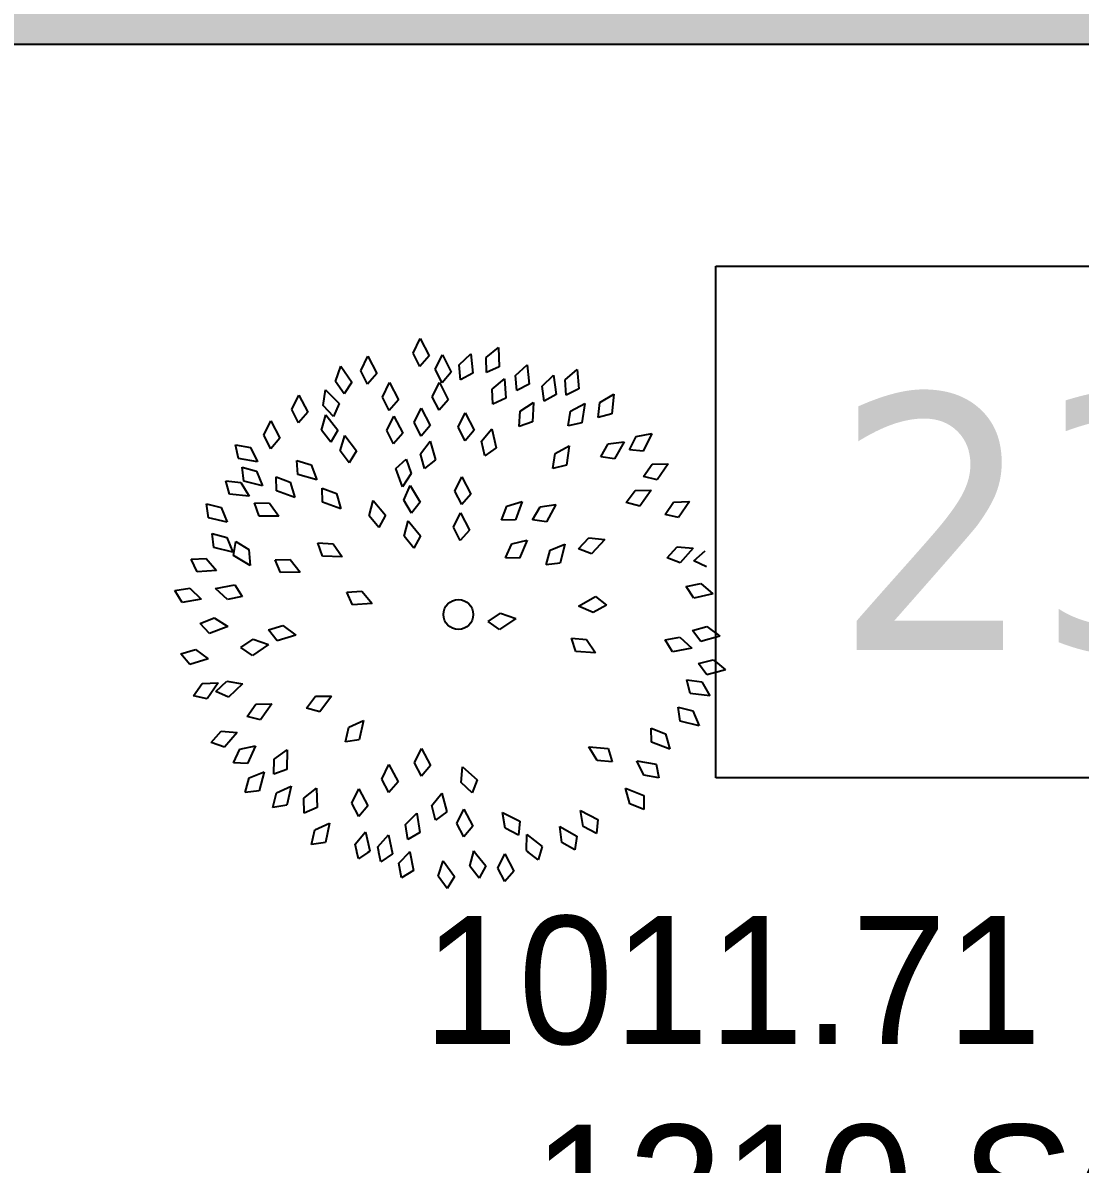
# Model space of a CAD drawing. Header units: millimetres. Extents: x -176651 to 388869, y -469666 to 486614.
# Drawn here: x 235208 to 243470, y 98556 to 107475 of the extents above; entities that cross this region are included whole.
import ezdxf

# ---------------------------------------------------------------- set-up
doc = ezdxf.new("R2010")
doc.units = ezdxf.units.MM
doc.layers.add('A- FURNITURE', color=252, linetype='Continuous', lineweight=0)
doc.layers.add('L-TREEEES', color=8, linetype='Continuous', lineweight=25)
for name, color, linetype in [('ad-Plot Areas-Sq.Mts', 8, 'Continuous'), ('ad-Plot Areas-Sq.Yds', 8, 'Continuous'), ('ad-Plot Boundary', 8, 'Continuous'), ('ad-Plot Numbers', 2, 'Continuous'), ('ad-Road', 8, 'Continuous'), ('ad-Road Hatch', 8, 'Continuous')]:
    doc.layers.add(name, color=color, linetype=linetype)
doc.styles.add('$0$grid_text', font='verdana.ttf', dxfattribs={"width": 0.9})
doc.styles.add('MtX_Century_Gothic', font='GOTHIC.TTF')

# ---------------------------------------------------------------- blocks, each defined once
blk = doc.blocks.new('A$C4fb60e89')
at = {"layer": 'ad-Road Hatch', "ltscale": 5, "transparency": 33554687}
h = blk.add_hatch(dxfattribs=at)
h.set_pattern_fill('AR-HBONE', color=256, scale=15)
h.set_pattern_definition([(45, (-193247.7, -428758.8), (0, 2155.2615), [4572, -1524]), (135, (-192170.1, -427681.1), (2e-13, 2155.2615), [4572, -1524])])
h.paths.add_polyline_path([(175594.5, -250241), (169177.9, -249341.1), (167473.5, -249057.1), (167473.5, -138693.9), (101313.5, -138693.9), (101313.5, -199953.9), (101307.7, -237994.6), (101040.4, -268291), (101007.7, -280967.7), (101066.4, -293683.6), (101242.5, -311127.2), (100909.9, -319343.6), (100949.1, -333937.5), (100668.7, -366959.6), (100727.3, -390982.9), (100668.7, -404585.6), (100538.2, -420418.5), (100466.5, -428758.8), (92426.2, -427265.5), (92163.5, -427209.5), (92163.5, -321453.9), (24803.5, -321453.9), (24803.5, -412960.5), (15653.5, -411028.6), (15653.5, -321452.2), (-19535.1, -321452.2), (-34427.5, -319476.7), (-65207.4, -315394.6), (-171770.1, -301268.1), (-185853.9, -298333.1), (-193247.7, -296831.5), (-193244, -292907.6), (-191913.8, -285219.4), (-191838.8, -284678.8), (-183397.4, -286393.2), (-169722.9, -289242.8), (-53141.2, -304697.5), (-18730.1, -309262.2), (15653.3, -309262.2), (15653.5, 703.4), (24803.5, 1114.6), (24803.5, -129543.9), (92163.5, -129543.9), (92163.5, 15133.3), (101313.5, 17712.8), (101313.5, -129543.9), (167473.5, -129543.9), (167473.5, 35551.6), (175738, 37855), (175848.8, 28595.3), (175835.8, 25947.4), (175777.1, 14040.5), (175855.3, 2315.8), (175659.7, -18036.1), (175731.4, -34038.6), (175718.4, -46839.2), (175672.7, -63402.4), (175816.2, -82071.9), (175542.3, -106356), (175490.2, -124640.8), (175574.9, -145018.8), (175731.4, -168892), (175796.6, -181268.8), (175796.6, -192667.4), (175744.5, -208200.3), (175829.2, -223276.8), (175887.9, -234871.1)])
h.paths.add_polyline_path([(24803.5, -309263.9), (92163.5, -309263.9), (92163.5, -138693.9), (24803.5, -138693.9)], flags=16)
at = {"layer": 'ad-Road', "ltscale": 5}
blk.add_lwpolyline([(101313.5, -199953.9), (101307.7, -237994.6), (101040.4, -268291), (101007.7, -280967.7), (101066.4, -293683.6), (101242.5, -311127.2), (100909.9, -319343.6), (100949.1, -333937.5), (100668.7, -366959.6), (100727.3, -390982.9), (100668.7, -404585.6), (100538.2, -420418.5), (100466.5, -428758.8), (92426.2, -427265.5), (92163.5, -427209.5), (92163.5, -321453.9), (24803.5, -321453.9), (24803.5, -412960.5), (15653.5, -411028.6)], dxfattribs=at)
blk = doc.blocks.new('A$Cbbea0351')
at = {"layer": 'ad-Plot Areas-Sq.Mts', "linetype": 'Continuous', "insert": (-124557.7, -366769.1), "char_height": 1000, "width": 9668.736, "attachment_point": 5, "style": 'MtX_Century_Gothic', "bg_fill": 2}
blk.add_mtext('1011.71 Sq.Mts', dxfattribs=at)
at = {"layer": 'ad-Plot Numbers', "linetype": 'Continuous', "insert": (-124463.2, -363059.2), "char_height": 2000, "width": 2981.719, "attachment_point": 5, "style": '$0$grid_text', "bg_fill": 18, "box_fill_scale": 1.5, "bg_fill_color": 257, "bg_fill_transparency": 0}
blk.add_mtext('23', dxfattribs=at)
at = {"layer": 'ad-Plot Areas-Sq.Yds', "linetype": 'Continuous', "insert": (-124557.7, -368400.7), "char_height": 1000, "width": 7884.158, "attachment_point": 5, "style": 'MtX_Century_Gothic', "bg_fill": 2}
blk.add_mtext('1210 Sq.Yds', dxfattribs=at)
blk = doc.blocks.new('zw$E7CA')
at = {"layer": 'ad-Plot Boundary'}
blk.add_lwpolyline([(0, 0), (33680, 0), (33680, 30050), (0, 30050)], close=True, dxfattribs=at)
blk = doc.blocks.new('zw$A88E')
at = {"layer": 'ad-Plot Boundary', "ltscale": 5}
blk.add_blockref('zw$E7CA', (-150934.5, -389358.9), dxfattribs=at)
blk = doc.blocks.new('qerfefr')
at = {"layer": 'L-TREEEES', "color": 104, "ltscale": 1.622888}
for p, q in [((260795.9619, 1945721.7193, 129.9135), (260796.0317, 1945721.8232, 129.9135)), ((260796.0317, 1945721.8232, 129.9135), (260796.0829, 1945721.6797, 129.9135)), ((260796.173, 1945721.748, 129.9135), (260796.2552, 1945721.8425, 129.9135)), ((260796.2552, 1945721.8425, 129.9135), (260796.2882, 1945721.6936, 129.9135)), ((260796.1974, 1945721.6326, 129.9135), (260796.173, 1945721.748, 129.9135)), ((260795.8696, 1945721.6771, 129.9135), (260795.9439, 1945721.544, 129.9135)), ((260796.0005, 1945721.6079, 129.9135), (260795.9619, 1945721.7193, 129.9135)), ((260796.0829, 1945721.6797, 129.9135), (260796.0005, 1945721.6079, 129.9135)), ((260796.2882, 1945721.6936, 129.9135), (260796.1974, 1945721.6326, 129.9135)), ((260795.9439, 1945721.544, 129.9135), (260795.8745, 1945721.4596, 129.9135)), ((260796.283, 1945721.5053, 129.9135), (260796.3651, 1945721.5997, 129.9135)), ((260796.3651, 1945721.5997, 129.9135), (260796.3981, 1945721.4509, 129.9135)), ((260796.3074, 1945721.3899, 129.9135), (260796.283, 1945721.5053, 129.9135)), ((260796.3981, 1945721.4509, 129.9135), (260796.3074, 1945721.3899, 129.9135)), ((260795.8549, 1945721.1858, 129.9135), (260795.92, 1945721.2927, 129.9135)), ((260795.92, 1945721.2927, 129.9135), (260795.9775, 1945721.1515, 129.9135)), ((260796.247, 1945721.2442, 129.9135), (260796.3291, 1945721.3386, 129.9135)), ((260796.3291, 1945721.3386, 129.9135), (260796.3621, 1945721.1898, 129.9135)), ((260796.2713, 1945721.1288, 129.9135), (260796.247, 1945721.2442, 129.9135)), ((260796.3621, 1945721.1898, 129.9135), (260796.2713, 1945721.1288, 129.9135)), ((260795.8983, 1945721.0762, 129.9135), (260795.8549, 1945721.1858, 129.9135)), ((260795.9775, 1945721.1515, 129.9135), (260795.8983, 1945721.0762, 129.9135)), ((260796.237, 1945720.9394, 129.9135), (260796.3352, 1945720.9876, 129.9135)), ((260796.2496, 1945720.7875, 129.9135), (260796.237, 1945720.9394, 129.9135)), ((260796.3352, 1945720.9876, 129.9135), (260796.3437, 1945720.87, 129.9135)), ((260796.3437, 1945720.87, 129.9135), (260796.2496, 1945720.7875, 129.9135)), ((260795.9404, 1945720.6355, 129.9135), (260796.0003, 1945720.7454, 129.9135)), ((260796.0003, 1945720.7454, 129.9135), (260796.0646, 1945720.6072, 129.9135)), ((260796.2337, 1945720.6828, 129.9135), (260796.3099, 1945720.7822, 129.9135)), ((260796.3099, 1945720.7822, 129.9135), (260796.352, 1945720.6356, 129.9135)), ((260796.2651, 1945720.5692, 129.9135), (260796.2337, 1945720.6828, 129.9135)), ((260795.9891, 1945720.5281, 129.9135), (260795.9404, 1945720.6355, 129.9135)), ((260796.0646, 1945720.6072, 129.9135), (260795.9891, 1945720.5281, 129.9135)), ((260796.352, 1945720.6356, 129.9135), (260796.2651, 1945720.5692, 129.9135)), ((260795.6142, 1945720.1073, 129.9135), (260795.7294, 1945720.0823, 129.9135)), ((260795.6327, 1945719.9995, 129.9135), (260795.6142, 1945720.1073, 129.9135)), ((260795.7294, 1945720.0823, 129.9135), (260795.782, 1945719.9687, 129.9135)), ((260795.782, 1945719.9687, 129.9135), (260795.6327, 1945719.9995, 129.9135)), ((260794.3733, 1945719.188, 129.9135), (260794.2835, 1945719.2504, 129.9135)), ((260794.4098, 1945719.0515, 129.9135), (260794.4856, 1945719.1418, 129.9135)), ((260794.4856, 1945719.1418, 129.9135), (260794.6106, 1945719.1354, 129.9135)), ((260794.5137, 1945719.0176, 129.9135), (260794.4098, 1945719.0515, 129.9135)), ((260794.6106, 1945719.1354, 129.9135), (260794.5137, 1945719.0176, 129.9135)), ((260794.6902, 1945718.8835, 129.9135), (260794.7246, 1945718.9963, 129.9135)), ((260794.4387, 1945718.8048, 129.9135), (260794.4987, 1945718.9063, 129.9135)), ((260794.4987, 1945718.9063, 129.9135), (260794.6231, 1945718.9204, 129.9135)), ((260794.6231, 1945718.9204, 129.9135), (260794.5468, 1945718.7884, 129.9135)), ((260794.7991, 1945718.8931, 129.9135), (260794.6902, 1945718.8835, 129.9135)), ((260794.5468, 1945718.7884, 129.9135), (260794.4387, 1945718.8048, 129.9135)), ((260794.6162, 1945718.6345, 129.9135), (260794.6723, 1945718.7383, 129.9135)), ((260794.6723, 1945718.7383, 129.9135), (260794.796, 1945718.7572, 129.9135)), ((260794.796, 1945718.7572, 129.9135), (260794.7249, 1945718.6224, 129.9135)), ((260794.7249, 1945718.6224, 129.9135), (260794.6162, 1945718.6345, 129.9135))]:
    blk.add_line(p, q, dxfattribs=at)
at = {"layer": 'L-TREEEES', "color": 96, "ltscale": 1.622888}
for p, q in [((260796.6039, 1945721.7741, 129.9135), (260796.686, 1945721.8685, 129.9135)), ((260796.686, 1945721.8685, 129.9135), (260796.719, 1945721.7197, 129.9135)), ((260796.6282, 1945721.6587, 129.9135), (260796.6039, 1945721.7741, 129.9135)), ((260796.719, 1945721.7197, 129.9135), (260796.6282, 1945721.6587, 129.9135)), ((260796.7383, 1945721.6058, 129.9135), (260796.821, 1945721.6998, 129.9135)), ((260796.821, 1945721.6998, 129.9135), (260796.8531, 1945721.5507, 129.9135)), ((260796.9265, 1945721.5914, 129.9135), (260797.0369, 1945721.6503, 129.9135)), ((260797.0369, 1945721.6503, 129.9135), (260797.0146, 1945721.4995, 129.9135)), ((260797.1451, 1945721.5912, 129.9135), (260797.2599, 1945721.6411, 129.9135)), ((260797.2599, 1945721.6411, 129.9135), (260797.2257, 1945721.4926, 129.9135)), ((260796.762, 1945721.4903, 129.9135), (260796.7383, 1945721.6058, 129.9135)), ((260796.8531, 1945721.5507, 129.9135), (260796.762, 1945721.4903, 129.9135)), ((260796.9081, 1945721.4749, 129.9135), (260796.9265, 1945721.5914, 129.9135)), ((260797.1175, 1945721.4766, 129.9135), (260797.1451, 1945721.5912, 129.9135)), ((260796.6597, 1945721.4054, 129.9135), (260796.7427, 1945721.4991, 129.9135)), ((260796.7427, 1945721.4991, 129.9135), (260796.7743, 1945721.3499, 129.9135)), ((260797.0146, 1945721.4995, 129.9135), (260796.9081, 1945721.4749, 129.9135)), ((260797.2257, 1945721.4926, 129.9135), (260797.1175, 1945721.4766, 129.9135)), ((260796.683, 1945721.2898, 129.9135), (260796.6597, 1945721.4054, 129.9135)), ((260797.1269, 1945721.3401, 129.9135), (260797.2404, 1945721.3928, 129.9135)), ((260797.2404, 1945721.3928, 129.9135), (260797.2098, 1945721.2435, 129.9135)), ((260797.3099, 1945721.2789, 129.9135), (260797.3303, 1945721.395, 129.9135)), ((260797.3303, 1945721.395, 129.9135), (260797.4418, 1945721.452, 129.9135)), ((260797.4418, 1945721.452, 129.9135), (260797.4168, 1945721.3016, 129.9135)), ((260796.4699, 1945721.2469, 129.9135), (260796.5513, 1945721.3421, 129.9135)), ((260796.5513, 1945721.3421, 129.9135), (260796.5855, 1945721.1935, 129.9135)), ((260796.7743, 1945721.3499, 129.9135), (260796.683, 1945721.2898, 129.9135)), ((260797.102, 1945721.2248, 129.9135), (260797.1269, 1945721.3401, 129.9135)), ((260797.4168, 1945721.3016, 129.9135), (260797.3099, 1945721.2789, 129.9135)), ((260797.5093, 1945721.2589, 129.9135), (260797.6187, 1945721.3197, 129.9135)), ((260796.4952, 1945721.1318, 129.9135), (260796.4699, 1945721.2469, 129.9135)), ((260796.5855, 1945721.1935, 129.9135), (260796.4952, 1945721.1318, 129.9135)), ((260796.7925, 1945721.122, 129.9135), (260796.8746, 1945721.2164, 129.9135)), ((260796.8746, 1945721.2164, 129.9135), (260796.9076, 1945721.0676, 129.9135)), ((260797.2098, 1945721.2435, 129.9135), (260797.102, 1945721.2248, 129.9135)), ((260797.4929, 1945721.1421, 129.9135), (260797.5093, 1945721.2589, 129.9135)), ((260796.8168, 1945721.0066, 129.9135), (260796.7925, 1945721.122, 129.9135)), ((260797.254, 1945721.0037, 129.9135), (260797.2922, 1945721.1152, 129.9135)), ((260797.2922, 1945721.1152, 129.9135), (260797.4111, 1945721.1543, 129.9135)), ((260797.4111, 1945721.1543, 129.9135), (260797.3632, 1945721.0095, 129.9135)), ((260797.599, 1945721.1685, 129.9135), (260797.4929, 1945721.1421, 129.9135)), ((260796.4536, 1945720.9991, 129.9135), (260796.5536, 1945721.0745, 129.9135)), ((260796.5536, 1945721.0745, 129.9135), (260796.5549, 1945720.922, 129.9135)), ((260796.9076, 1945721.0676, 129.9135), (260796.8168, 1945721.0066, 129.9135)), ((260796.9394, 1945720.9703, 129.9135), (260797.0424, 1945721.0414, 129.9135)), ((260797.0424, 1945721.0414, 129.9135), (260797.0374, 1945720.8891, 129.9135)), ((260797.3632, 1945721.0095, 129.9135), (260797.254, 1945721.0037, 129.9135)), ((260796.4535, 1945720.8812, 129.9135), (260796.4536, 1945720.9991, 129.9135)), ((260796.5549, 1945720.922, 129.9135), (260796.4535, 1945720.8812, 129.9135)), ((260796.9343, 1945720.8526, 129.9135), (260796.9394, 1945720.9703, 129.9135)), ((260797.0374, 1945720.8891, 129.9135), (260796.9343, 1945720.8526, 129.9135)), ((260796.6357, 1945720.6468, 129.9135), (260796.7178, 1945720.7413, 129.9135)), ((260796.7178, 1945720.7413, 129.9135), (260796.7508, 1945720.5924, 129.9135)), ((260797.4684, 1945720.7246, 129.9135), (260797.5899, 1945720.7546, 129.9135)), ((260797.4219, 1945720.6163, 129.9135), (260797.4684, 1945720.7246, 129.9135)), ((260796.66, 1945720.5314, 129.9135), (260796.6357, 1945720.6468, 129.9135)), ((260796.7508, 1945720.5924, 129.9135), (260796.66, 1945720.5314, 129.9135)), ((260797.5312, 1945720.6139, 129.9135), (260797.4219, 1945720.6163, 129.9135)), ((260796.1618, 1945720.4102, 129.9135), (260796.2229, 1945720.5195, 129.9135)), ((260796.2229, 1945720.5195, 129.9135), (260796.2855, 1945720.3805, 129.9135)), ((260796.2091, 1945720.3023, 129.9135), (260796.1618, 1945720.4102, 129.9135)), ((260796.5513, 1945720.3786, 129.9135), (260796.6334, 1945720.4731, 129.9135)), ((260796.6334, 1945720.4731, 129.9135), (260796.6664, 1945720.3242, 129.9135)), ((260796.9297, 1945720.3323, 129.9135), (260796.9986, 1945720.4279, 129.9135)), ((260796.9986, 1945720.4279, 129.9135), (260797.1238, 1945720.4308, 129.9135)), ((260797.1238, 1945720.4308, 129.9135), (260797.0359, 1945720.3062, 129.9135)), ((260796.2855, 1945720.3805, 129.9135), (260796.2091, 1945720.3023, 129.9135)), ((260796.5756, 1945720.2633, 129.9135), (260796.5513, 1945720.3786, 129.9135)), ((260796.6664, 1945720.3242, 129.9135), (260796.5756, 1945720.2633, 129.9135)), ((260797.0359, 1945720.3062, 129.9135), (260796.9297, 1945720.3323, 129.9135)), ((260797.164, 1945720.2715, 129.9135), (260797.2472, 1945720.355, 129.9135)), ((260797.2472, 1945720.355, 129.9135), (260797.3712, 1945720.338, 129.9135)), ((260797.3712, 1945720.338, 129.9135), (260797.2647, 1945720.2289, 129.9135)), ((260797.2647, 1945720.2289, 129.9135), (260797.164, 1945720.2715, 129.9135)), ((260796.8828, 1945720.0409, 129.9135), (260796.9567, 1945720.1328, 129.9135)), ((260796.9567, 1945720.1328, 129.9135), (260797.0818, 1945720.1291, 129.9135)), ((260797.0818, 1945720.1291, 129.9135), (260796.9875, 1945720.0093, 129.9135)), ((260796.9875, 1945720.0093, 129.9135), (260796.8828, 1945720.0409, 129.9135)), ((260797.1739, 1945719.9048, 129.9135), (260797.2334, 1945720.0066, 129.9135)), ((260797.2334, 1945720.0066, 129.9135), (260797.3577, 1945720.0214, 129.9135)), ((260797.3577, 1945720.0214, 129.9135), (260797.282, 1945719.889, 129.9135)), ((260796.6189, 1945719.5951, 129.9135), (260796.7307, 1945719.6325, 129.9135)), ((260796.6899, 1945719.5119, 129.9135), (260796.6189, 1945719.5951, 129.9135)), ((260796.7307, 1945719.6325, 129.9135), (260796.834, 1945719.5618, 129.9135)), ((260796.834, 1945719.5618, 129.9135), (260796.6899, 1945719.5119, 129.9135)), ((260797.3336, 1945719.526, 129.9135), (260797.4812, 1945719.5641, 129.9135)), ((260797.4308, 1945719.4472, 129.9135), (260797.3336, 1945719.526, 129.9135)), ((260797.4812, 1945719.5641, 129.9135), (260797.5452, 1945719.4755, 129.9135)), ((260797.5452, 1945719.4755, 129.9135), (260797.4308, 1945719.4472, 129.9135)), ((260797.2202, 1945719.1891, 129.9135), (260797.2151, 1945719.2983, 129.9135)), ((260797.2151, 1945719.2983, 129.9135), (260797.3263, 1945719.2594, 129.9135)), ((260797.3263, 1945719.2594, 129.9135), (260797.3646, 1945719.1402, 129.9135)), ((260797.3646, 1945719.1402, 129.9135), (260797.2202, 1945719.1891, 129.9135)), ((260795.297, 1945718.9804, 129.9135), (260795.3524, 1945719.0845, 129.9135)), ((260795.3524, 1945719.0845, 129.9135), (260795.476, 1945719.1041, 129.9135)), ((260795.476, 1945719.1041, 129.9135), (260795.4057, 1945718.9689, 129.9135)), ((260794.7246, 1945718.9963, 129.9135), (260794.8421, 1945719.0394, 129.9135)), ((260794.8421, 1945719.0394, 129.9135), (260794.7991, 1945718.8931, 129.9135)), ((260795.4057, 1945718.9689, 129.9135), (260795.297, 1945718.9804, 129.9135)), ((260794.8691, 1945718.6421, 129.9135), (260794.9841, 1945718.6915, 129.9135)), ((260794.9841, 1945718.6915, 129.9135), (260794.9492, 1945718.5431, 129.9135)), ((260795.4969, 1945718.6254, 129.9135), (260795.579, 1945718.7199, 129.9135)), ((260795.579, 1945718.7199, 129.9135), (260795.612, 1945718.571, 129.9135)), ((260795.776, 1945718.6812, 129.9135), (260795.8581, 1945718.7757, 129.9135)), ((260795.8581, 1945718.7757, 129.9135), (260795.8911, 1945718.6269, 129.9135)), ((260794.8409, 1945718.5276, 129.9135), (260794.8691, 1945718.6421, 129.9135)), ((260795.5213, 1945718.51, 129.9135), (260795.4969, 1945718.6254, 129.9135)), ((260795.8004, 1945718.5659, 129.9135), (260795.776, 1945718.6812, 129.9135)), ((260795.8911, 1945718.6269, 129.9135), (260795.8004, 1945718.5659, 129.9135)), ((260794.9492, 1945718.5431, 129.9135), (260794.8409, 1945718.5276, 129.9135)), ((260795.2204, 1945718.5055, 129.9135), (260795.3025, 1945718.6, 129.9135)), ((260795.3025, 1945718.6, 129.9135), (260795.3355, 1945718.4511, 129.9135)), ((260795.612, 1945718.571, 129.9135), (260795.5213, 1945718.51, 129.9135)), ((260796.0865, 1945718.4361, 129.9135), (260796.1304, 1945718.5534, 129.9135)), ((260796.1304, 1945718.5534, 129.9135), (260796.2134, 1945718.4255, 129.9135)), ((260795.2448, 1945718.3901, 129.9135), (260795.2204, 1945718.5055, 129.9135)), ((260795.3355, 1945718.4511, 129.9135), (260795.2448, 1945718.3901, 129.9135)), ((260796.1497, 1945718.3366, 129.9135), (260796.0865, 1945718.4361, 129.9135)), ((260796.2134, 1945718.4255, 129.9135), (260796.1497, 1945718.3366, 129.9135)), ((260794.8315, 1945718.2749, 129.9135), (260794.8865, 1945718.3792, 129.9135)), ((260794.8865, 1945718.3792, 129.9135), (260795.01, 1945718.3993, 129.9135)), ((260795.01, 1945718.3993, 129.9135), (260794.9403, 1945718.2638, 129.9135)), ((260795.8179, 1945718.3234, 129.9135), (260795.9187, 1945718.3976, 129.9135)), ((260795.9187, 1945718.3976, 129.9135), (260795.9184, 1945718.2452, 129.9135)), ((260794.9403, 1945718.2638, 129.9135), (260794.8315, 1945718.2749, 129.9135)), ((260795.1609, 1945718.1896, 129.9135), (260795.2637, 1945718.261, 129.9135)), ((260795.2637, 1945718.261, 129.9135), (260795.2591, 1945718.1086, 129.9135)), ((260795.5811, 1945718.2341, 129.9135), (260795.6894, 1945718.297, 129.9135)), ((260795.6894, 1945718.297, 129.9135), (260795.6725, 1945718.1454, 129.9135)), ((260795.8165, 1945718.2055, 129.9135), (260795.8179, 1945718.3234, 129.9135)), ((260795.9184, 1945718.2452, 129.9135), (260795.8165, 1945718.2055, 129.9135)), ((260795.1561, 1945718.0718, 129.9135), (260795.1609, 1945718.1896, 129.9135)), ((260795.3259, 1945718.1223, 129.9135), (260795.4305, 1945718.191, 129.9135)), ((260795.4305, 1945718.191, 129.9135), (260795.4219, 1945718.0388, 129.9135)), ((260795.5669, 1945718.1171, 129.9135), (260795.5811, 1945718.2341, 129.9135)), ((260795.9706, 1945718.1372, 129.9135), (260796.0527, 1945718.2316, 129.9135)), ((260796.0527, 1945718.2316, 129.9135), (260796.0857, 1945718.0828, 129.9135)), ((260795.2591, 1945718.1086, 129.9135), (260795.1561, 1945718.0718, 129.9135)), ((260795.3181, 1945718.0047, 129.9135), (260795.3259, 1945718.1223, 129.9135)), ((260795.6725, 1945718.1454, 129.9135), (260795.5669, 1945718.1171, 129.9135)), ((260795.995, 1945718.0218, 129.9135), (260795.9706, 1945718.1372, 129.9135)), ((260796.0857, 1945718.0828, 129.9135), (260795.995, 1945718.0218, 129.9135)), ((260795.4219, 1945718.0388, 129.9135), (260795.3181, 1945718.0047, 129.9135)), ((260795.4519, 1945717.9571, 129.9135), (260795.5583, 1945718.0231, 129.9135)), ((260795.5583, 1945718.0231, 129.9135), (260795.5458, 1945717.8711, 129.9135))]:
    blk.add_line(p, q, dxfattribs=at)
at = {"layer": 'L-TREEEES', "color": 70, "ltscale": 1.622888}
for p, q in [((260795.574, 1945721.5973, 129.9135), (260795.6561, 1945721.6918, 129.9135)), ((260795.6561, 1945721.6918, 129.9135), (260795.6891, 1945721.543, 129.9135)), ((260795.8181, 1945721.5631, 129.9135), (260795.8696, 1945721.6771, 129.9135)), ((260795.3106, 1945721.4596, 129.9135), (260795.3928, 1945721.5541, 129.9135)), ((260795.3928, 1945721.5541, 129.9135), (260795.4258, 1945721.4053, 129.9135)), ((260795.5984, 1945721.482, 129.9135), (260795.574, 1945721.5973, 129.9135)), ((260795.8745, 1945721.4596, 129.9135), (260795.8181, 1945721.5631, 129.9135)), ((260795.335, 1945721.3443, 129.9135), (260795.3106, 1945721.4596, 129.9135)), ((260795.6891, 1945721.543, 129.9135), (260795.5984, 1945721.482, 129.9135)), ((260795.7562, 1945721.3792, 129.9135), (260795.8197, 1945721.487, 129.9135)), ((260795.8197, 1945721.487, 129.9135), (260795.8793, 1945721.3467, 129.9135)), ((260795.0707, 1945721.3371, 129.9135), (260795.0775, 1945721.4463, 129.9135)), ((260795.0775, 1945721.4463, 129.9135), (260795.1839, 1945721.3954, 129.9135)), ((260795.1839, 1945721.3954, 129.9135), (260795.2089, 1945721.2728, 129.9135)), ((260795.4258, 1945721.4053, 129.9135), (260795.335, 1945721.3443, 129.9135)), ((260795.8011, 1945721.2702, 129.9135), (260795.7562, 1945721.3792, 129.9135)), ((260795.2089, 1945721.2728, 129.9135), (260795.0707, 1945721.3371, 129.9135)), ((260795.8793, 1945721.3467, 129.9135), (260795.8011, 1945721.2702, 129.9135)), ((260794.9312, 1945721.1946, 129.9135), (260795.0408, 1945721.1511, 129.9135)), ((260794.9318, 1945721.0853, 129.9135), (260794.9312, 1945721.1946, 129.9135)), ((260795.0648, 1945721.1553, 129.9135), (260795.0805, 1945721.2635, 129.9135)), ((260795.0805, 1945721.2635, 129.9135), (260795.1824, 1945721.2041, 129.9135)), ((260795.1824, 1945721.2041, 129.9135), (260795.1974, 1945721.0799, 129.9135)), ((260795.4876, 1945721.0949, 129.9135), (260795.5066, 1945721.2026, 129.9135)), ((260795.5066, 1945721.2026, 129.9135), (260795.6067, 1945721.1401, 129.9135)), ((260795.0408, 1945721.1511, 129.9135), (260795.074, 1945721.0304, 129.9135)), ((260795.1974, 1945721.0799, 129.9135), (260795.0648, 1945721.1553, 129.9135)), ((260795.2909, 1945721.0152, 129.9135), (260795.317, 1945721.1214, 129.9135)), ((260795.317, 1945721.1214, 129.9135), (260795.4127, 1945721.0524, 129.9135)), ((260795.6067, 1945721.1401, 129.9135), (260795.6178, 1945721.0155, 129.9135)), ((260794.7232, 1945720.952, 129.9135), (260794.7374, 1945721.0604, 129.9135)), ((260794.7374, 1945721.0604, 129.9135), (260794.8401, 1945721.0025, 129.9135)), ((260795.074, 1945721.0304, 129.9135), (260794.9318, 1945721.0853, 129.9135)), ((260795.4155, 1945720.9273, 129.9135), (260795.2909, 1945721.0152, 129.9135)), ((260795.4127, 1945721.0524, 129.9135), (260795.4155, 1945720.9273, 129.9135)), ((260795.6178, 1945721.0155, 129.9135), (260795.4876, 1945721.0949, 129.9135)), ((260794.8568, 1945720.8785, 129.9135), (260794.7232, 1945720.952, 129.9135)), ((260794.8401, 1945721.0025, 129.9135), (260794.8568, 1945720.8785, 129.9135)), ((260795.1008, 1945720.9691, 129.9135), (260795.2137, 1945720.9352, 129.9135)), ((260795.1108, 1945720.8602, 129.9135), (260795.1008, 1945720.9691, 129.9135)), ((260795.2137, 1945720.9352, 129.9135), (260795.2573, 1945720.8179, 129.9135)), ((260795.6161, 1945720.8356, 129.9135), (260795.6427, 1945720.9416, 129.9135)), ((260795.6427, 1945720.9416, 129.9135), (260795.738, 1945720.8722, 129.9135)), ((260795.2573, 1945720.8179, 129.9135), (260795.1108, 1945720.8602, 129.9135)), ((260795.7402, 1945720.7471, 129.9135), (260795.6161, 1945720.8356, 129.9135)), ((260795.738, 1945720.8722, 129.9135), (260795.7402, 1945720.7471, 129.9135)), ((260794.7042, 1945720.7159, 129.9135), (260794.7195, 1945720.8242, 129.9135)), ((260794.7195, 1945720.8242, 129.9135), (260794.8216, 1945720.7652, 129.9135)), ((260794.8216, 1945720.7652, 129.9135), (260794.837, 1945720.641, 129.9135)), ((260794.5077, 1945720.6737, 129.9135), (260794.6231, 1945720.6493, 129.9135)), ((260794.5268, 1945720.5661, 129.9135), (260794.5077, 1945720.6737, 129.9135)), ((260794.837, 1945720.641, 129.9135), (260794.7042, 1945720.7159, 129.9135)), ((260794.8356, 1945720.6163, 129.9135), (260794.8821, 1945720.7153, 129.9135)), ((260794.8821, 1945720.7153, 129.9135), (260794.9623, 1945720.6289, 129.9135)), ((260794.6763, 1945720.536, 129.9135), (260794.5268, 1945720.5661, 129.9135)), ((260794.6231, 1945720.6493, 129.9135), (260794.6763, 1945720.536, 129.9135)), ((260794.9405, 1945720.5056, 129.9135), (260794.8356, 1945720.6163, 129.9135)), ((260794.9623, 1945720.6289, 129.9135), (260794.9405, 1945720.5056, 129.9135)), ((260795.1411, 1945720.4984, 129.9135), (260795.2552, 1945720.4686, 129.9135)), ((260795.1551, 1945720.3899, 129.9135), (260795.1411, 1945720.4984, 129.9135)), ((260795.4976, 1945720.5368, 129.9135), (260795.6097, 1945720.5002, 129.9135)), ((260795.5051, 1945720.4277, 129.9135), (260795.4976, 1945720.5368, 129.9135)), ((260795.6097, 1945720.5002, 129.9135), (260795.6505, 1945720.3819, 129.9135)), ((260794.3215, 1945720.4709, 129.9135), (260794.4387, 1945720.4581, 129.9135)), ((260794.3512, 1945720.3656, 129.9135), (260794.3215, 1945720.4709, 129.9135)), ((260794.4387, 1945720.4581, 129.9135), (260794.5029, 1945720.3507, 129.9135)), ((260794.6996, 1945720.2971, 129.9135), (260794.6325, 1945720.4028, 129.9135)), ((260794.6325, 1945720.4028, 129.9135), (260794.7846, 1945720.3918, 129.9135)), ((260794.7846, 1945720.3918, 129.9135), (260794.8171, 1945720.2874, 129.9135)), ((260795.303, 1945720.3529, 129.9135), (260795.1551, 1945720.3899, 129.9135)), ((260795.2552, 1945720.4686, 129.9135), (260795.303, 1945720.3529, 129.9135)), ((260795.6505, 1945720.3819, 129.9135), (260795.5051, 1945720.4277, 129.9135)), ((260794.5029, 1945720.3507, 129.9135), (260794.3512, 1945720.3656, 129.9135)), ((260794.8171, 1945720.2874, 129.9135), (260794.6996, 1945720.2971, 129.9135)), ((260794.4439, 1945720.1719, 129.9135), (260794.5612, 1945720.184, 129.9135)), ((260794.495, 1945720.0752, 129.9135), (260794.4439, 1945720.1719, 129.9135)), ((260794.5612, 1945720.184, 129.9135), (260794.6465, 1945720.0923, 129.9135)), ((260794.6465, 1945720.0923, 129.9135), (260794.495, 1945720.0752, 129.9135)), ((260794.2375, 1945719.9821, 129.9135), (260794.3553, 1945719.9857, 129.9135)), ((260794.2815, 1945719.882, 129.9135), (260794.2375, 1945719.9821, 129.9135)), ((260794.3553, 1945719.9857, 129.9135), (260794.4338, 1945719.8882, 129.9135)), ((260794.7015, 1945719.9057, 129.9135), (260794.8131, 1945719.9436, 129.9135)), ((260794.8131, 1945719.9436, 129.9135), (260794.9167, 1945719.8732, 129.9135)), ((260794.9469, 1945719.9833, 129.9135), (260795.0647, 1945719.986, 129.9135)), ((260794.9901, 1945719.8829, 129.9135), (260794.9469, 1945719.9833, 129.9135)), ((260795.0647, 1945719.986, 129.9135), (260795.1425, 1945719.888, 129.9135)), ((260794.4338, 1945719.8882, 129.9135), (260794.2815, 1945719.882, 129.9135)), ((260794.7728, 1945719.8228, 129.9135), (260794.7015, 1945719.9057, 129.9135)), ((260794.9167, 1945719.8732, 129.9135), (260794.7728, 1945719.8228, 129.9135)), ((260795.1425, 1945719.888, 129.9135), (260794.9901, 1945719.8829, 129.9135)), ((260794.2469, 1945719.6387, 129.9135), (260794.337, 1945719.7148, 129.9135)), ((260794.337, 1945719.7148, 129.9135), (260794.4591, 1945719.6872, 129.9135)), ((260794.4591, 1945719.6872, 129.9135), (260794.3436, 1945719.5877, 129.9135)), ((260794.4239, 1945719.6256, 129.9135), (260794.5276, 1945719.6817, 129.9135)), ((260794.5276, 1945719.6817, 129.9135), (260794.6415, 1945719.6299, 129.9135)), ((260794.3436, 1945719.5877, 129.9135), (260794.2469, 1945719.6387, 129.9135)), ((260794.5082, 1945719.5559, 129.9135), (260794.4239, 1945719.6256, 129.9135)), ((260794.6415, 1945719.6299, 129.9135), (260794.5082, 1945719.5559, 129.9135)), ((260794.6078, 1945719.3738, 129.9135), (260794.6994, 1945719.448, 129.9135)), ((260794.6994, 1945719.448, 129.9135), (260794.8209, 1945719.418, 129.9135)), ((260794.8209, 1945719.418, 129.9135), (260794.7034, 1945719.3208, 129.9135)), ((260794.2835, 1945719.2504, 129.9135), (260794.3822, 1945719.315, 129.9135)), ((260794.3822, 1945719.315, 129.9135), (260794.5, 1945719.2728, 129.9135)), ((260794.7034, 1945719.3208, 129.9135), (260794.6078, 1945719.3738, 129.9135)), ((260795.0723, 1945719.3153, 129.9135), (260795.1655, 1945719.3876, 129.9135)), ((260795.1669, 1945719.2603, 129.9135), (260795.0723, 1945719.3153, 129.9135)), ((260795.1655, 1945719.3876, 129.9135), (260795.2863, 1945719.355, 129.9135)), ((260795.2863, 1945719.355, 129.9135), (260795.1669, 1945719.2603, 129.9135)), ((260794.5, 1945719.2728, 129.9135), (260794.3733, 1945719.188, 129.9135))]:
    blk.add_line(p, q, dxfattribs=at)
at = {"layer": 'L-TREEEES', "color": 98, "ltscale": 1.622888}
for p, q in [((260797.6187, 1945721.3197, 129.9135), (260797.599, 1945721.1685, 129.9135)), ((260797.6953, 1945721.2594, 129.9135), (260797.808, 1945721.3137, 129.9135)), ((260797.808, 1945721.3137, 129.9135), (260797.7795, 1945721.1639, 129.9135)), ((260797.672, 1945721.1438, 129.9135), (260797.6953, 1945721.2594, 129.9135)), ((260797.7795, 1945721.1639, 129.9135), (260797.672, 1945721.1438, 129.9135)), ((260797.6241, 1945720.9063, 129.9135), (260797.6726, 1945721.0138, 129.9135)), ((260797.6726, 1945721.0138, 129.9135), (260797.7946, 1945721.0415, 129.9135)), ((260797.7946, 1945721.0415, 129.9135), (260797.7334, 1945720.9019, 129.9135)), ((260797.8686, 1945720.9091, 129.9135), (260797.912, 1945721.0187, 129.9135)), ((260797.912, 1945721.0187, 129.9135), (260798.0326, 1945721.0522, 129.9135)), ((260798.0326, 1945721.0522, 129.9135), (260797.978, 1945720.9099, 129.9135)), ((260797.7334, 1945720.9019, 129.9135), (260797.6241, 1945720.9063, 129.9135)), ((260797.978, 1945720.9099, 129.9135), (260797.8686, 1945720.9091, 129.9135)), ((260797.5899, 1945720.7546, 129.9135), (260797.5312, 1945720.6139, 129.9135)), ((260797.8067, 1945720.6058, 129.9135), (260797.8899, 1945720.6892, 129.9135)), ((260797.8899, 1945720.6892, 129.9135), (260798.0139, 1945720.6721, 129.9135)), ((260798.0139, 1945720.6721, 129.9135), (260797.9073, 1945720.5631, 129.9135)), ((260798.0363, 1945720.6001, 129.9135), (260798.1147, 1945720.6882, 129.9135)), ((260798.1147, 1945720.6882, 129.9135), (260798.2395, 1945720.6782, 129.9135)), ((260798.2395, 1945720.6782, 129.9135), (260798.1393, 1945720.5633, 129.9135)), ((260797.9073, 1945720.5631, 129.9135), (260797.8067, 1945720.6058, 129.9135)), ((260798.1393, 1945720.5633, 129.9135), (260798.0363, 1945720.6001, 129.9135)), ((260798.0881, 1945720.3717, 129.9135), (260798.1795, 1945720.4462, 129.9135)), ((260798.1795, 1945720.4462, 129.9135), (260798.3011, 1945720.4166, 129.9135)), ((260798.3011, 1945720.4166, 129.9135), (260798.184, 1945720.319, 129.9135)), ((260798.184, 1945720.319, 129.9135), (260798.0881, 1945720.3717, 129.9135)), ((260797.9045, 1945720.2095, 129.9135), (260797.9968, 1945720.2829, 129.9135)), ((260797.9996, 1945720.1556, 129.9135), (260797.9045, 1945720.2095, 129.9135)), ((260797.9968, 1945720.2829, 129.9135), (260798.118, 1945720.2517, 129.9135)), ((260798.118, 1945720.2517, 129.9135), (260797.9996, 1945720.1556, 129.9135)), ((260798.1731, 1945720.0403, 129.9135), (260798.2635, 1945720.116, 129.9135)), ((260798.2696, 1945719.9888, 129.9135), (260798.1731, 1945720.0403, 129.9135)), ((260798.2635, 1945720.116, 129.9135), (260798.3855, 1945720.0879, 129.9135)), ((260798.3855, 1945720.0879, 129.9135), (260798.2696, 1945719.9888, 129.9135)), ((260797.4501, 1945719.9579, 129.9135), (260797.5504, 1945720.02, 129.9135)), ((260797.5383, 1945719.8932, 129.9135), (260797.4501, 1945719.9579, 129.9135)), ((260797.6671, 1945719.9747, 129.9135), (260797.5383, 1945719.8932, 129.9135)), ((260797.5504, 1945720.02, 129.9135), (260797.6671, 1945719.9747, 129.9135)), ((260797.282, 1945719.889, 129.9135), (260797.1739, 1945719.9048, 129.9135)), ((260798.0994, 1945719.7085, 129.9135), (260798.199, 1945719.7717, 129.9135)), ((260798.199, 1945719.7717, 129.9135), (260798.3162, 1945719.7278, 129.9135)), ((260798.1883, 1945719.6448, 129.9135), (260798.0994, 1945719.7085, 129.9135)), ((260798.3162, 1945719.7278, 129.9135), (260798.1883, 1945719.6448, 129.9135)), ((260798.2964, 1945719.6327, 129.9135), (260798.402, 1945719.6851, 129.9135)), ((260798.3782, 1945719.5601, 129.9135), (260798.2964, 1945719.6327, 129.9135)), ((260798.185, 1945719.4549, 129.9135), (260798.3027, 1945719.4475, 129.9135)), ((260798.2195, 1945719.3511, 129.9135), (260798.185, 1945719.4549, 129.9135)), ((260798.3027, 1945719.4475, 129.9135), (260798.3717, 1945719.343, 129.9135)), ((260798.3717, 1945719.343, 129.9135), (260798.2195, 1945719.3511, 129.9135)), ((260797.9165, 1945719.0945, 129.9135), (260798.034, 1945719.0843, 129.9135)), ((260797.9484, 1945718.99, 129.9135), (260797.9165, 1945719.0945, 129.9135)), ((260798.034, 1945719.0843, 129.9135), (260798.1004, 1945718.9782, 129.9135)), ((260798.1418, 1945719.1092, 129.9135), (260798.2597, 1945719.1106, 129.9135)), ((260798.1839, 1945719.0083, 129.9135), (260798.1418, 1945719.1092, 129.9135)), ((260798.2597, 1945719.1106, 129.9135), (260798.3364, 1945719.0117, 129.9135)), ((260798.1004, 1945718.9782, 129.9135), (260797.9484, 1945718.99, 129.9135)), ((260798.3364, 1945719.0117, 129.9135), (260798.1839, 1945719.0083, 129.9135)), ((260798.1201, 1945718.8484, 129.9135), (260798.238, 1945718.8467, 129.9135)), ((260798.1596, 1945718.7465, 129.9135), (260798.1201, 1945718.8484, 129.9135)), ((260798.238, 1945718.8467, 129.9135), (260798.312, 1945718.7458, 129.9135)), ((260797.997, 1945718.6385, 129.9135), (260797.9982, 1945718.7478, 129.9135)), ((260797.9982, 1945718.7478, 129.9135), (260798.107, 1945718.7025, 129.9135)), ((260798.107, 1945718.7025, 129.9135), (260798.1384, 1945718.5814, 129.9135)), ((260798.312, 1945718.7458, 129.9135), (260798.1596, 1945718.7465, 129.9135)), ((260798.1384, 1945718.5814, 129.9135), (260797.997, 1945718.6385, 129.9135)), ((260797.8637, 1945718.4522, 129.9135), (260797.8784, 1945718.5606, 129.9135)), ((260797.8784, 1945718.5606, 129.9135), (260797.9808, 1945718.5022, 129.9135)), ((260797.1579, 1945718.3247, 129.9135), (260797.1221, 1945718.4446, 129.9135)), ((260797.1221, 1945718.4446, 129.9135), (260797.2655, 1945718.3928, 129.9135)), ((260797.6045, 1945718.351, 129.9135), (260797.6319, 1945718.4569, 129.9135)), ((260797.6319, 1945718.4569, 129.9135), (260797.7267, 1945718.3867, 129.9135)), ((260797.9969, 1945718.3781, 129.9135), (260797.8637, 1945718.4522, 129.9135)), ((260797.9808, 1945718.5022, 129.9135), (260797.9969, 1945718.3781, 129.9135)), ((260797.2655, 1945718.3928, 129.9135), (260797.2684, 1945718.2835, 129.9135)), ((260797.7279, 1945718.2615, 129.9135), (260797.6045, 1945718.351, 129.9135)), ((260797.7267, 1945718.3867, 129.9135), (260797.7279, 1945718.2615, 129.9135)), ((260797.2684, 1945718.2835, 129.9135), (260797.1579, 1945718.3247, 129.9135)), ((260797.4799, 1945718.1179, 129.9135), (260797.4559, 1945718.2408, 129.9135)), ((260797.4559, 1945718.2408, 129.9135), (260797.5935, 1945718.1752, 129.9135)), ((260797.5935, 1945718.1752, 129.9135), (260797.5858, 1945718.0662, 129.9135)), ((260796.3249, 1945718.0025, 129.9135), (260796.3375, 1945718.127, 129.9135)), ((260796.3375, 1945718.127, 129.9135), (260796.4503, 1945718.0245, 129.9135)), ((260797.5858, 1945718.0662, 129.9135), (260797.4799, 1945718.1179, 129.9135)), ((260796.4114, 1945717.9223, 129.9135), (260796.3249, 1945718.0025, 129.9135)), ((260796.4503, 1945718.0245, 129.9135), (260796.4114, 1945717.9223, 129.9135)), ((260796.9164, 1945717.8563, 129.9135), (260796.9288, 1945717.9808, 129.9135)), ((260796.9288, 1945717.9808, 129.9135), (260797.0418, 1945717.8785, 129.9135)), ((260797.3142, 1945717.9311, 129.9135), (260797.3148, 1945718.0563, 129.9135)), ((260797.3148, 1945718.0563, 129.9135), (260797.4369, 1945717.9651, 129.9135)), ((260795.4411, 1945717.8396, 129.9135), (260795.4519, 1945717.9571, 129.9135)), ((260795.9794, 1945717.7881, 129.9135), (260796.0416, 1945717.8967, 129.9135)), ((260796.0416, 1945717.8967, 129.9135), (260796.1029, 1945717.7571, 129.9135)), ((260796.4395, 1945717.7906, 129.9135), (260796.4761, 1945717.9103, 129.9135)), ((260796.4761, 1945717.9103, 129.9135), (260796.5668, 1945717.7878, 129.9135)), ((260796.7227, 1945717.7797, 129.9135), (260796.7404, 1945717.9036, 129.9135)), ((260796.7404, 1945717.9036, 129.9135), (260796.8489, 1945717.7964, 129.9135)), ((260797.408, 1945717.8596, 129.9135), (260797.3142, 1945717.9311, 129.9135)), ((260797.4369, 1945717.9651, 129.9135), (260797.408, 1945717.8596, 129.9135)), ((260795.5458, 1945717.8711, 129.9135), (260795.4411, 1945717.8396, 129.9135)), ((260795.7222, 1945717.7777, 129.9135), (260795.7894, 1945717.8832, 129.9135)), ((260795.7894, 1945717.8832, 129.9135), (260795.8441, 1945717.7409, 129.9135)), ((260796.1879, 1945717.7158, 129.9135), (260796.27, 1945717.8103, 129.9135)), ((260796.27, 1945717.8103, 129.9135), (260796.303, 1945717.6614, 129.9135)), ((260797.003, 1945717.7762, 129.9135), (260796.9164, 1945717.8563, 129.9135)), ((260797.0418, 1945717.8785, 129.9135), (260797.003, 1945717.7762, 129.9135)), ((260795.7634, 1945717.6672, 129.9135), (260795.7222, 1945717.7777, 129.9135)), ((260795.8441, 1945717.7409, 129.9135), (260795.7634, 1945717.6672, 129.9135)), ((260796.0258, 1945717.6797, 129.9135), (260795.9794, 1945717.7881, 129.9135)), ((260796.1029, 1945717.7571, 129.9135), (260796.0258, 1945717.6797, 129.9135)), ((260796.2122, 1945717.6004, 129.9135), (260796.1879, 1945717.7158, 129.9135)), ((260796.5088, 1945717.6952, 129.9135), (260796.4395, 1945717.7906, 129.9135)), ((260796.5668, 1945717.7878, 129.9135), (260796.5088, 1945717.6952, 129.9135)), ((260796.8057, 1945717.696, 129.9135), (260796.7227, 1945717.7797, 129.9135)), ((260796.8489, 1945717.7964, 129.9135), (260796.8057, 1945717.696, 129.9135)), ((260796.303, 1945717.6614, 129.9135), (260796.2122, 1945717.6004, 129.9135))]:
    blk.add_line(p, q, dxfattribs=at)
at = {"layer": 'L-TREEEES', "color": 96, "ltscale": 1.622888}
blk.add_circle((260796.4099, 1945719.7098, 129.9135), 0.1164, dxfattribs=at)
blk = doc.blocks.new('zw$1761')
at = {"color": 6, "xscale": 39.3712485404797, "yscale": 39.3712485404797, "zscale": 39.3712485404797, "rotation": 15.20137085992779}
blk.add_blockref('qerfefr', (10180848.3, -76618096.87, 34067.72), dxfattribs=at)

msp = doc.modelspace()

# ---------------------------------------------------------------- block references
at = {"layer": 'ad-Road', "ltscale": 5}
msp.add_blockref('A$C4fb60e89', (191838.8, 428758.8), dxfattribs=at)

# ---------------------------------------------------------------- next in the draw order: block references
at = {"ltscale": 5}
msp.add_blockref('A$Cbbea0351', (367576.8, 466613.8), dxfattribs=at)

# ---------------------------------------------------------------- next in the draw order: block references
at = {"layer": 'A- FURNITURE', "color": 6, "xscale": 25.39807961885639, "yscale": 25.39807961885639, "zscale": 25.39807961885639}
msp.add_blockref('zw$1761', (173126.7, 121263.1), dxfattribs=at)
at = {"layer": 'ad-Plot Boundary', "ltscale": 5}
msp.add_blockref('zw$A88E', (367576.8, 466613.8), dxfattribs=at)

doc.saveas('drawing.dxf')
